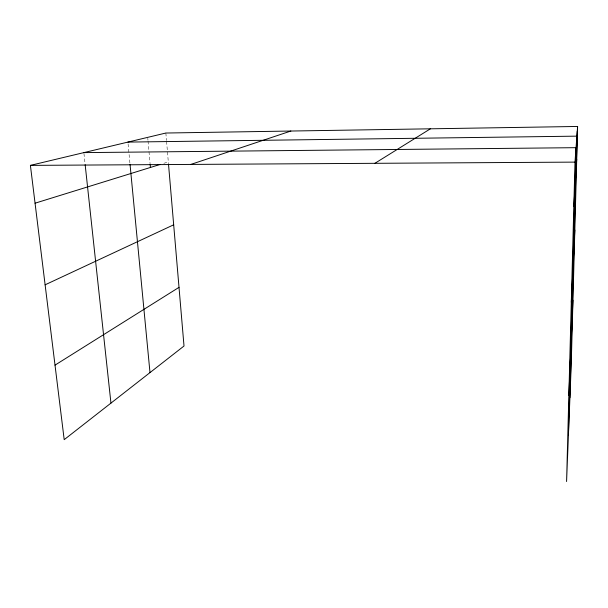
<?xml version="1.0" encoding="UTF-8"?>
<svg xmlns="http://www.w3.org/2000/svg" width="608" height="608" viewBox="0 0 608 608"><rect width="100%" height="100%" fill="white"/><g stroke="black" fill="none" stroke-linecap="round" stroke-linejoin="round"><path stroke-width="0.46" stroke-dasharray="3.04 2.28" d="M163.841 163.309L168.317 161.926M83.957 153.543L85.059 163.742M128.083 143.944L129.937 163.347M147.79 138.305L147.957 140.19M148.04 141.124L150.077 163.704M165.855 133.03L166.493 140.486M166.569 141.421L168.477 163.803"/><path stroke-width="0.91" d="M577.6 126.464L574.986 162.116L566.58 481.536L571.201 365.72L577.6 126.464L165.855 133.03L30.4 165.384L64.197 439.66L184.011 346.013L168.56 164.738M568.427 435.32L576.042 147.676L83.858 152.616M569.924 397.738L576.886 136.146L127.908 142.09M576.346 165.292L577.266 131.07M568.845 395.588L572.949 300.185M571.3 302.26L574.834 229.999M573.815 206.659L576.726 159.136M55.016 365.134L179.01 287.356M374.893 163.316L430.396 128.812M45.114 284.818L173.683 224.8M190.844 164.418L290.867 131.039M35.059 203.194L160.261 164.418M30.4 165.384L574.986 162.116M85.158 164.669L110.952 403.119M130.028 164.266L149.994 372.605M150.168 164.646L150.419 167.466"/></g></svg>
